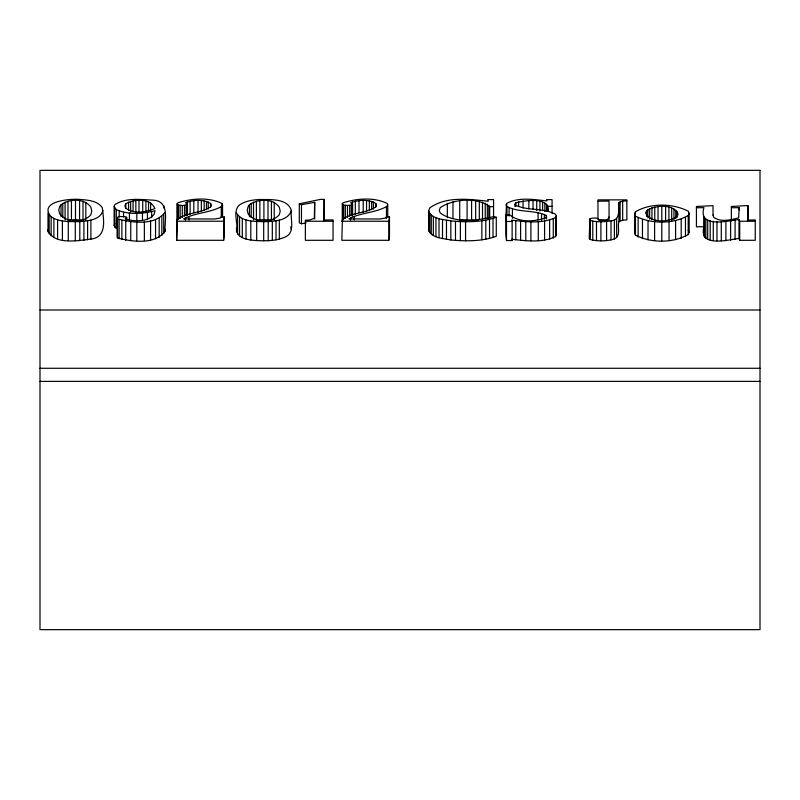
<?xml version="1.0" encoding="UTF-8"?>
<svg xmlns="http://www.w3.org/2000/svg" width="800" height="800" viewBox="0 0 800 800"><rect width="100%" height="100%" fill="white"/><g stroke="black" fill="none" stroke-linecap="round" stroke-linejoin="round"><path stroke-width="1.2" d="M747.87 220.78L747.98 205.67L744.83 205.67L731.37 206.49L731.37 220.85M187.39 214.8L187.39 204.08L185.44 202.74C193.21 199.98 203.26 198.97 210.59 203.46L211.38 205.3L210.56 206.85C200.62 213.75 186.71 212.08 177.19 219.59L176.65 240.3L223.64 240.3L223.64 221.24L224.29 216.97L221.04 216.97L220.33 218.03L214.61 219L183.7 218.92C195.3 212.51 209.63 213.09 221.28 206.62L222.56 204.91L222.15 203.57C209 196.94 191.49 198.36 177.73 202.87L177.08 203.84L177.08 222.9M223.64 240.3L224.29 236.03L224.29 216.97M352.58 216L352.58 204.08L350.63 202.74C358.4 199.98 368.46 198.97 375.78 203.46L376.57 205.3L375.76 206.85C365.81 213.75 351.9 212.08 342.38 219.59L341.84 240.3L388.83 240.3L388.83 221.24L389.49 216.97L386.23 216.97L385.52 218.03L379.8 219L348.89 218.92C360.49 212.51 374.82 213.09 386.47 206.62L387.75 204.91L387.34 203.57C374.19 196.94 356.68 198.36 342.92 202.87L342.27 203.84L342.27 221.71M388.83 240.3L389.49 236.03L389.49 216.97M747.87 217.21L747.44 220.08L755.25 219.96L755.25 240.3L739.73 240.3L738.97 238.47L738.97 219.41C728.48 220.9 697.89 228.46 703.91 207.65L696.43 207.75M126.72 220.05L126.72 217.67L125.42 216.75L119.8 216.49L117.36 217.35L117.06 237.03L117.58 237.92C132.2 241.83 154.41 244.92 164.87 231.55C164.78 219.54 170.16 200.23 151.82 200.1C139.64 199.37 125.69 197.73 114.92 204.55L114.13 206.43L114.13 225.49L116.3 228.76L116.3 209.7L114.13 206.43M164.87 231.55L165.25 229.34M731.37 207.75L739.19 207.65L738.65 217.82C730.86 219.91 720.68 222.5 713.68 217.31L713.03 214.98M609.05 217L607.53 219.65L605.55 220.25L598.42 219.99L598.85 219.32L596.41 218.08L592.31 218.09L589.73 218.94L589.41 238.62L590.25 239.51C598.08 241.46 606.65 241.32 614.37 238.97C621.29 235.95 617.14 227.17 618.9 221.67L618.9 202.61L622.67 201.08L626.85 200.88M236.5 227.89C235.45 240.86 254.78 240.53 263.69 240.79C270.85 240.79 278.12 240.08 284.75 237.21C295.82 232.97 290.04 219.2 291.37 210.49C287.41 197.98 270.15 199.76 259.55 199.49C252.4 199.88 244.91 201.05 238.95 205.3C232.43 212.32 238.63 223.42 236.41 231.93M102.95 210.49C100.39 220.02 88.08 220.85 79.79 221.62C70.19 221.59 59.5 222.36 51.14 216.79C37.73 201.18 71.06 198.35 80.41 199.48C88.09 200.11 97.61 200.74 102.3 207.74C103.6 219.62 107.35 237.15 90.9 239.11C77.67 240.66 53.44 245.36 47.6 229.71M291.37 210.49C287.9 221.41 273.24 221.26 263.69 221.73C254.47 221.2 241.75 222.1 236.41 212.87M618.9 202.61C618.24 209.15 620.77 220.22 611.01 220.93C604.16 221.86 596.97 222.36 590.25 220.45L589.41 219.56M176.65 240.3L177.19 219.59M489.66 218.59L489.66 206.68C477.53 196.68 452.46 199.12 440.23 207.68L439.3 210.43L440.28 213.1C455.51 223.41 476.45 220.94 493.46 216.63L496.28 217.27L496.28 236.33C481.8 241.52 465.97 241.32 450.84 239.98C443.43 238.29 431.64 238.42 428.67 229.95L428.67 210.89L429.73 207.99C446.18 195.96 469.13 199.24 488.25 201.24L487.71 199.6L493.57 199.6L493.57 217.46M428.67 229.95L429.37 228.02M634.56 213.97L635.46 211.71C650.81 202.81 672.54 203.23 688.23 211.17L689.15 213.24L689.15 232.3L688.23 234.53C672.86 243.35 651.11 243.18 635.46 235.15L634.56 233.03L634.56 213.97L635.46 216.09L635.46 235.15M506.05 215.48L506.54 203.53C518.52 196.78 533.8 199.54 546.97 200.94L546.54 199.63L552.07 199.63L552.07 213.49M646.63 210.59L645.63 213.09C650.74 223.35 668.51 222.41 677.13 216.62L678.08 214.13C673.09 203.4 655.23 205.03 646.63 210.59L646.63 216.54M688.23 234.53L688.23 215.47L689.15 213.24M114.13 225.49L114.92 223.61M125.8 203.75L124.88 205.76L125.63 208C133.57 214.53 146.17 212.17 154.94 208.51C150.32 197.92 134.44 198.9 125.8 203.75L125.8 208.52M506.05 204.75L506.81 206.39C518.86 212.97 533.98 209.61 546.32 215.42L546.69 217.47C536.02 221.68 519.1 223.01 510.07 214.98L505.84 214.98L505.84 234.04L506.49 240.54L512.13 240.54L511.59 239.23C526 240.86 542.11 243.06 555.55 236.6L555.55 217.54L556.31 215.93L555.52 214.27C543.31 207.67 528.11 210.97 515.58 205.31L514.95 204.17L515.88 202.78C524.16 200.66 549.55 196.18 548.17 211.11M555.55 236.6L556.31 234.99L556.31 215.93M589.41 238.62L589.73 218.94M117.06 217.97L117.58 218.86C132.2 222.77 154.41 225.86 164.87 212.49M126.72 217.67L125.2 218.92C134.38 221.54 147.5 222.54 154.13 214.26L155.05 210.68C142.6 214.12 128.35 214.81 116.3 209.7M177.08 203.84L178.49 205.06L182.29 205.52L186.09 205.06L187.39 204.08M342.27 203.84L343.68 205.06L347.48 205.52L351.28 205.06L352.58 204.08M61.04 204.78L59.78 206.38L58.78 210.01L59.73 213.88C66.39 222.99 83.6 223.27 90.85 214.78L91.77 211.13L90.82 207.07C84.41 198.04 69.25 198.7 61.04 204.78L61.04 216.69M249.45 204.78L248.2 206.38L247.2 210.01L248.14 213.88C254.81 222.99 272.01 223.27 279.27 214.78L280.19 211.13L279.24 207.07C272.83 198.04 257.67 198.7 249.45 204.78L249.45 216.69M618.9 221.67L622.67 220.14L626.85 219.94L626.85 199.87L597.98 199.87L597.98 219.08M635.46 216.09C651.11 224.12 672.86 224.29 688.23 215.47M512.13 240.54L512.13 221.48L511.59 220.17C526 221.8 542.11 224 555.55 217.54M428.67 210.89C431.64 219.36 443.43 219.23 450.84 220.92C465.97 222.26 481.8 222.46 496.28 217.27M703.48 228.7C700.39 247.58 729.01 239.57 738.97 238.47M299.29 203.81L320.46 199.38L324.15 199.38L323.93 220.02L333.05 219.9L333.05 240.3L305.37 240.3L305.37 220.23L309.87 219.97L314.3 218.25L314.7 202.34L301.46 204.69L299.29 203.81L299.29 222.87L301.46 223.75L306.28 222.9M83.01 201.32L83.01 220.38L75.49 219.6L67.98 220.3L67.98 201.24M271.43 201.32L271.43 220.38L263.91 219.6L256.39 220.3L256.39 201.24M478.09 220.43L459.71 220L459.71 200.94M703.91 226.71L696.43 226.81L696.43 206.49L713.03 205.67L713.03 215.2M597.98 201.21L609.05 201.09L609.05 220.15M599.21 220.26L607.82 220.16M548.17 206.34L552.07 206.34M489.66 206.68L493.57 206.68M176.65 221.24L223.64 221.24M305.37 221.24L333.05 221.24M341.84 221.24L388.83 221.24M738.97 219.41L739.73 221.24L755.25 221.24M505.84 214.98L506.49 221.48L512.13 221.48M40 310.01L760 310.01M40 368.28L760 368.28M40 381.38L760 381.38M555.52 233.33L556.31 234.99M688.23 230.23L689.15 232.3M290.72 226.8L291.37 229.55M324.15 218.44L324.16 220.91M747.98 205.67L747.98 219.97M739.73 221.24L739.73 240.3M739.19 207.65L739.19 210.04M735.09 220.33L735.09 239.39M730.61 221.09L730.61 240.15M725.89 221.57L725.89 240.63M721.28 221.73L721.28 240.79M716.97 221.63L716.97 240.69M713.28 221.35L713.28 240.41M710.19 220.89L710.19 239.95M707.71 220.23L707.71 239.29M705.86 219.35L705.86 238.41M704.54 218.19L704.54 237.25M703.74 216.77L703.74 235.83M685.46 217.51L685.46 236.58M681.2 219.26L681.2 238.32M677.05 211.26L677.05 217.22M675.76 210L675.76 218.34M675.59 220.6L675.59 239.66M673.96 208.85L673.96 219.57M671.69 207.88L671.69 220.99M669.05 221.45L669.05 240.51M668.91 207.2L668.91 220.3M665.61 206.78L665.61 221.08M661.8 206.65L661.8 220.94M661.8 221.73L661.8 240.79M658.03 206.76L658.03 219.87M654.75 207.11L654.75 220.22M654.61 221.48L654.61 240.54M651.95 207.69L651.95 219.61M649.65 208.51L649.65 219.23M648.02 220.75L648.02 239.81M647.89 209.49L647.89 217.83M642.46 219.55L642.46 238.61M638.14 217.97L638.14 237.03M635.46 211.71L635.46 214.09M622.67 201.08L622.67 220.14M620.12 201.67L620.12 220.73M616.65 218.43L616.65 237.49M614.37 219.91L614.37 238.97M611.01 220.93L611.01 239.99M606.58 221.53L606.58 240.59M600.91 221.73L600.91 240.79M596.49 221.58L596.49 240.64M592.77 221.15L592.77 240.21M590.25 220.45L590.25 239.51M553.27 218.95L553.27 238.01M549.63 220.12L549.63 239.18M547.62 205.18L547.62 211.14M546.51 204.12L546.51 211.27M546.32 215.42L546.32 218.99M544.85 203.15L544.85 211.49M544.58 221L544.58 240.06M544.37 214.4L544.37 219.17M542.63 202.28L542.63 210.62M541.54 213.54L541.54 220.69M539.94 201.55L539.94 211.08M538.29 221.54L538.29 240.6M538.07 212.84L538.07 219.99M536.74 201.02L536.74 210.55M533.04 200.71L533.04 209.05M530.91 221.73L530.91 240.79M528.85 200.6L528.85 208.94M525.78 221.63L525.78 240.69M523.04 200.86L523.04 208.01M520.6 221.33L520.6 240.39M518.64 201.64L518.64 206.41M515.88 202.78L515.88 206.35M515.79 220.84L515.79 239.9M514.95 204.17L514.95 206.56M512.43 208.82L512.43 218.35M509.09 207.75L509.09 216.08M506.81 206.39L506.81 215.92M506.54 203.53L506.54 215.45M506.49 221.48L506.49 240.54M493.02 218.42L493.02 237.48M489.53 219.38L489.53 238.44M488.81 205.34L488.81 218.44M487.33 204.15L487.33 218.45M485.8 220.16L485.8 239.22M485.23 203.12L485.23 218.61M482.5 202.25L482.5 220.12M481.85 220.75L481.85 239.81M479.3 201.54L479.3 219.41M475.66 201.04L475.66 220.1M471.59 200.73L471.59 219.79M467.09 200.63L467.09 219.69M465.57 221.73L465.57 240.79M460.39 221.64L460.39 240.7M455.48 221.37L455.48 240.43M452.98 201.85L452.98 218.53M450.84 220.92L450.84 239.98M447.34 203.3L447.34 217.6M446.47 220.29L446.47 239.35M442.51 219.51L442.51 238.57M439.01 218.6L439.01 237.66M435.95 217.56L435.95 236.62M433.33 216.39L433.33 235.45M431.29 215.11L431.29 234.17M429.83 213.78L429.83 232.84M428.96 212.37L428.96 231.43M387.75 204.91L387.75 216.82M386.47 206.62L386.47 218.54M375.78 203.46L375.78 207.03M373.42 201.95L373.42 209.09M371.64 201.34L371.64 209.68M369.35 200.92L369.35 210.45M366.54 200.66L366.54 211.38M363.22 200.57L363.22 212.48M359.01 200.72L359.01 212.64M355.3 201.18L355.3 214.29M354.21 216.39L354.21 219.96M352.39 201.88L352.39 204.26M352.26 204.59L352.26 215.31M351.28 205.06L351.28 215.78M350.6 217.77L350.6 220.15M349.68 205.4L349.68 216.12M347.48 205.52L347.48 217.43M345.34 205.4L345.34 218.51M343.68 205.06L343.68 219.35M342.63 204.51L342.63 221.19M324.15 199.38L324.26 220.29M314.7 202.34L314.7 219.02M301.46 204.69L301.46 223.75M279.32 220.05L279.32 239.11M276.02 220.78L276.02 239.84M274.23 202.29L274.23 220.16M272.32 221.31L272.32 240.37M268.21 221.62L268.21 240.68M267.99 200.74L267.99 219.8M263.91 200.54L263.91 219.6M263.69 221.73L263.69 240.79M259.86 200.72L259.86 219.78M256.7 221.53L256.7 240.59M253.51 202.1L253.51 219.97M251.21 203.32L251.21 217.61M250.8 220.92L250.8 239.98M246.01 219.91L246.01 238.97M242.31 218.49L242.31 237.55M239.56 216.79L239.56 235.85M237.59 214.91L237.59 233.97M222.56 204.91L222.56 216.82M222.15 203.57L222.15 216.67M221.28 206.62L221.28 217.35M210.59 203.46L210.59 207.03M208.23 201.95L208.23 209.09M206.45 201.34L206.45 209.68M204.16 200.92L204.16 210.45M201.35 200.66L201.35 211.38M198.03 200.57L198.03 212.48M193.82 200.72L193.82 212.64M190.11 201.18L190.11 214.29M189.02 216.39L189.02 219.96M187.2 201.88L187.2 214.98M187.07 204.59L187.07 215.31M186.9 203.37L186.9 215.28M186.09 205.06L186.09 215.78M185.41 217.77L185.41 220.15M184.49 205.4L184.49 216.12M182.29 205.52L182.29 217.43M180.15 205.4L180.15 218.51M178.49 205.06L178.49 219.35M177.43 204.51L177.43 220M163.84 205.69L163.84 208.08M163.73 214.55L163.73 233.61M161.83 216.48L161.83 235.54M159.17 218.28L159.17 237.34M155.54 219.78L155.54 238.84M151.68 211.71L151.68 217.66M150.6 202.83L150.6 211.17M150.6 220.85L150.6 239.91M148.53 201.83L148.53 211.36M147.45 212.54L147.45 219.69M145.9 201.11L145.9 211.84M144.36 221.5L144.36 240.56M142.72 200.68L142.72 212.6M142.46 213.07L142.46 220.21M138.98 200.54L138.98 212.45M136.81 213.24L136.81 240.79M135.85 200.64L135.85 212.55M133.07 200.92L133.07 211.64M130.64 201.4L130.64 212.12M130.74 221.59L130.74 240.65M129.43 212.99L129.43 220.14M128.57 202.07L128.57 210.41M126.39 217.19L126.39 220.77M125.74 221.18L125.74 240.24M123.57 212.23L123.57 217M121.86 220.53L121.86 239.59M119.2 211.1L119.2 217.05M119.12 219.74L119.12 238.8M117.58 218.86L117.58 237.92M114.67 208.1L114.67 227.16M90.9 220.05L90.9 239.11M87.61 220.78L87.61 239.84M85.81 202.29L85.81 220.16M83.9 221.31L83.9 240.37M79.79 221.62L79.79 240.68M79.57 200.74L79.57 219.8M75.49 200.54L75.49 219.6M75.27 221.73L75.27 240.79M71.44 200.72L71.44 219.78M68.28 221.53L68.28 240.59M65.09 202.1L65.09 219.97M62.79 203.32L62.79 217.61M62.39 220.92L62.39 239.98M57.59 219.91L57.59 238.97M53.89 218.49L53.89 237.55M51.14 216.79L51.14 235.85M49.17 214.91L49.17 233.97M47.99 212.87L47.99 231.93M760 170.34L40 170.34L40 629.66L760 629.66L760 170.34"/></g></svg>
